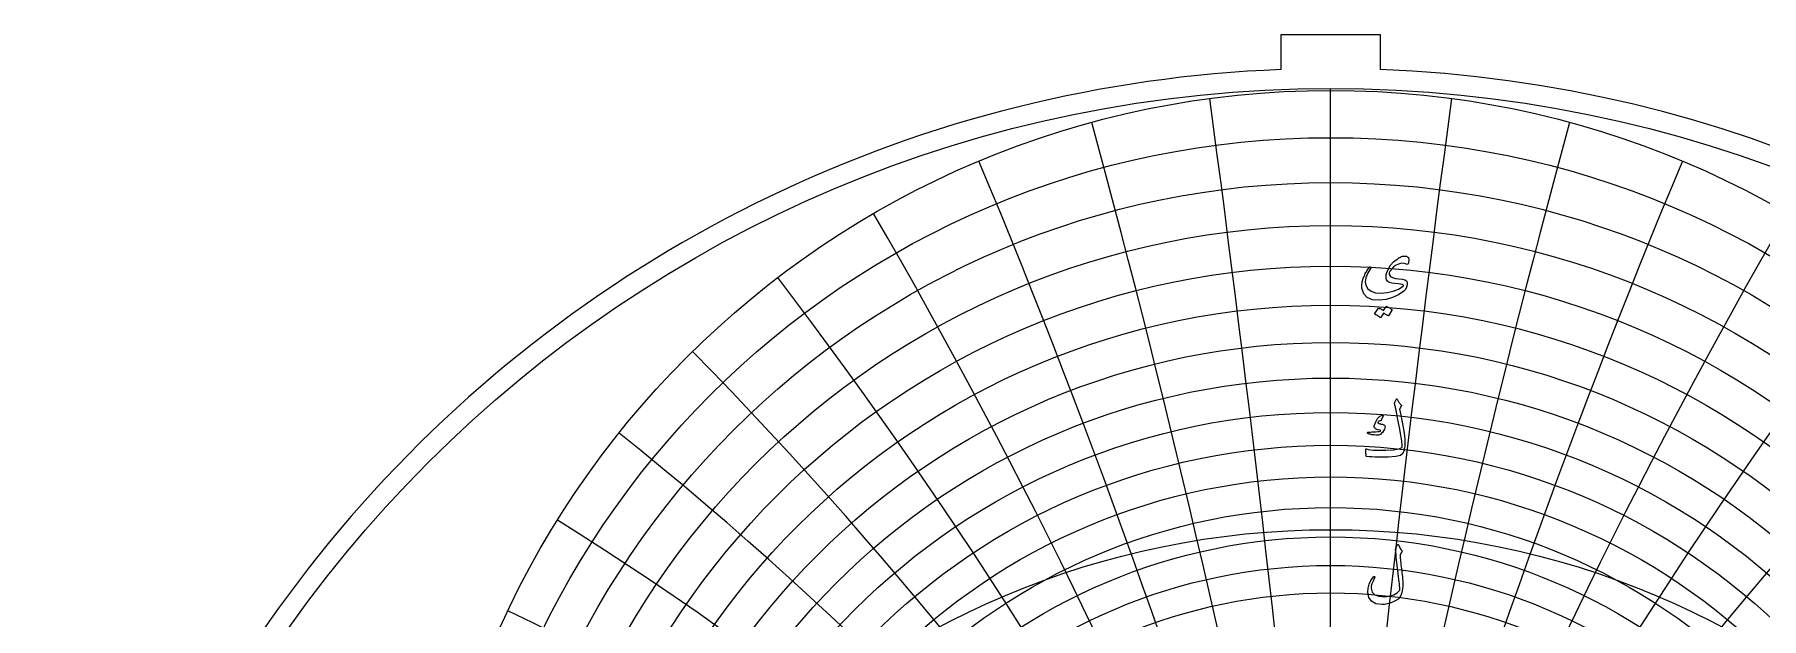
# Model space of a CAD drawing. Header units: millimetres. Extents: x -128 to 128, y -128 to 131.
# Drawn here: x -128 to 42.5, y 73.7 to 131.3 of the extents above; entities that cross this region are included whole.
import ezdxf

# ---------------------------------------------------------------- set-up
doc = ezdxf.new("R2010")
doc.units = ezdxf.units.MM
for name, color, linetype in [('CUT_OUTER', 1, 'Continuous'), ('ENGRAVE', 7, 'Continuous'), ('ENGRAVE_FINE', 8, 'Continuous'), ('TEXT', 5, 'Continuous')]:
    doc.layers.add(name, color=color, linetype=linetype)

msp = doc.modelspace()

# ---------------------------------------------------------------- linework, layer by layer
at = {"layer": 'CUT_OUTER'}
for points in [[(-4.9, 131.31), (4.9, 131.31), (4.9, 127.86)], [(-4.9, 127.86), (-4.9, 131.31)]]:
    msp.add_lwpolyline(points, dxfattribs=at)
for start, end in [(92.1944, 185.9767), (185.9764, 87.8052)]:
    msp.add_arc((0, 0), 127.95, start, end, dxfattribs=at)
at = {"layer": 'ENGRAVE'}
msp.add_lwpolyline([(0, -126), (0, 126)], dxfattribs=at)
for centre, radius in [((0, 0), 126), ((0, 35.86), 89.94), ((0, 30.15), 74.47), ((0, 26.12), 61.56), ((0, 0), 82.48)]:
    msp.add_circle(centre, radius, dxfattribs=at)
at = {"layer": 'ENGRAVE_FINE'}
for centre, radius in [((0, 34.55), 86.59), ((0, 33.33), 83.38), ((0, 32.19), 80.29), ((0, 31.14), 77.33), ((0, 29.23), 71.71), ((0, 28.38), 69.05), ((0, 27.57), 66.47), ((0, 26.82), 63.98), ((0, 25.46), 59.2), ((0, 24.84), 56.92), ((0, 24.26), 54.69), ((0, 23.72), 52.52)]:
    msp.add_circle(centre, radius, dxfattribs=at)
for centre, radius, start, end in [((-2364.22, -189.69), 2373.25, 3.27933, 7.61986), ((-2364.22, -189.69), 2373.25, 3.27933, 7.61986), ((2364.22, -189.69), 2373.25, 172.38014, 176.72067), ((2364.22, -189.69), 2373.25, 172.38014, 176.72067), ((-1173.06, -189.69), 1191.16, 6.56579, 15.20157), ((-1173.06, -189.69), 1191.16, 6.56579, 15.20157), ((1173.06, -189.69), 1191.16, 164.79843, 173.43421), ((1173.06, -189.69), 1191.16, 164.79843, 173.43421), ((-771.95, -189.69), 799.18, 9.86653, 22.70838), ((-771.95, -189.69), 799.18, 9.86653, 22.70838), ((771.95, -189.69), 799.18, 157.29162, 170.13347), ((771.95, -189.69), 799.18, 157.29162, 170.13347), ((-568.3, -189.69), 604.77, 13.18881, 30.10626), ((-568.3, -189.69), 604.77, 13.18881, 30.10626), ((568.3, -189.69), 604.77, 149.89374, 166.81119), ((568.3, -189.69), 604.77, 149.89374, 166.81119), ((-443.58, -189.69), 489.43, 16.54, 37.365), ((-443.58, -189.69), 489.43, 16.54, 37.365), ((443.58, -189.69), 489.43, 142.635, 163.46), ((443.58, -189.69), 489.43, 142.635, 163.46), ((-358.26, -189.69), 413.69, 19.9276, 44.4587), ((-358.26, -189.69), 413.69, 19.9276, 44.4587), ((358.26, -189.69), 413.69, 135.5413, 160.0724), ((358.26, -189.69), 413.69, 135.5413, 160.0724), ((-295.4, -189.69), 360.62, 23.3592, 51.3668), ((-295.4, -189.69), 360.62, 23.3592, 51.3668), ((295.4, -189.69), 360.62, 128.6332, 156.6408), ((295.4, -189.69), 360.62, 128.6332, 156.6408), ((-246.51, -189.69), 321.79, 26.8429, 58.0734), ((-246.51, -189.69), 321.79, 26.8429, 58.0734), ((246.51, -189.69), 321.79, 121.9266, 153.1571), ((246.51, -189.69), 321.79, 121.9266, 153.1571), ((-206.84, -189.69), 292.52, 30.3868, 64.5678), ((-206.84, -189.69), 292.52, 30.3868, 64.5678), ((206.84, -189.69), 292.52, 115.4322, 149.6132), ((206.84, -189.69), 292.52, 115.4322, 149.6132)]:
    msp.add_arc(centre, radius, start, end, dxfattribs=at)
at = {"layer": 'TEXT'}
for points in [[(7.5, 108.66), (7.26, 108.74), (7, 108.75), (6.71, 108.67), (6.39, 108.53), (6.19, 108.39), (6.03, 108.22), (5.89, 108.02), (5.79, 107.8), (5.78, 107.76), (5.78, 107.71), (5.79, 107.66), (5.81, 107.61), (5.92, 107.46), (6.11, 107.34), (6.39, 107.26), (6.74, 107.22), (7.08, 107.18), (7.33, 107.12), (7.49, 107.02), (7.55, 106.89), (7.56, 106.63), (7.5, 106.39), (7.39, 106.18), (7.22, 106.01), (6.68, 105.64), (6.11, 105.37), (5.49, 105.19), (4.85, 105.11), (4.14, 105.16), (3.61, 105.38), (3.26, 105.75), (3.09, 106.29), (3.08, 106.59), (3.12, 106.91), (3.22, 107.25), (3.37, 107.63), (3.42, 107.73), (3.47, 107.83), (3.53, 107.92), (3.58, 108.02), (3.64, 108.11), (3.7, 108.19), (3.76, 108.28), (3.83, 108.36), (3.86, 108.39), (3.89, 108.41), (3.92, 108.4), (3.94, 108.37), (3.95, 108.34), (3.96, 108.31), (3.95, 108.28), (3.93, 108.24), (3.64, 107.76), (3.46, 107.33), (3.4, 106.94), (3.47, 106.6), (3.68, 106.24), (4, 105.99), (4.41, 105.85), (4.92, 105.8), (5.58, 105.86), (6.17, 105.99), (6.7, 106.21), (7.16, 106.51), (7.18, 106.53), (7.19, 106.56), (7.19, 106.58), (7.16, 106.61), (7.07, 106.66), (6.9, 106.7), (6.66, 106.73), (6.34, 106.75), (6.03, 106.79), (5.78, 106.87), (5.62, 106.98), (5.52, 107.12), (5.48, 107.28), (5.47, 107.46), (5.49, 107.64), (5.54, 107.84), (5.7, 108.21), (5.92, 108.56), (6.21, 108.88), (6.56, 109.16), (6.65, 109.23), (6.74, 109.29), (6.83, 109.34), (6.92, 109.38), (7, 109.41), (7.08, 109.44), (7.15, 109.45), (7.22, 109.46), (7.5, 109.44), (7.67, 109.31), (7.73, 109.1), (7.69, 108.79), (7.65, 108.7), (7.61, 108.65), (7.56, 108.64), (7.5, 108.66)], [(5.47, 104.48), (5.47, 104.48), (5.49, 104.49), (5.5, 104.49), (5.52, 104.49), (5.59, 104.46), (5.66, 104.43), (5.73, 104.4), (5.8, 104.37), (5.86, 104.33), (5.92, 104.29), (5.98, 104.24), (6.04, 104.19), (6.05, 104.18), (6.05, 104.16), (6.05, 104.14), (6.05, 104.13), (5.7, 103.58), (5.69, 103.57), (5.67, 103.57), (5.66, 103.58), (5.63, 103.59), (5.62, 103.6), (5.59, 103.62), (5.55, 103.65), (5.51, 103.67), (5.45, 103.71), (5.39, 103.75), (5.31, 103.79), (5.22, 103.84), (4.94, 103.42), (4.93, 103.4), (4.91, 103.4), (4.89, 103.41), (4.87, 103.42), (4.85, 103.44), (4.82, 103.46), (4.77, 103.49), (4.72, 103.52), (4.65, 103.57), (4.57, 103.62), (4.47, 103.68), (4.36, 103.74), (4.35, 103.75), (4.35, 103.76), (4.35, 103.78), (4.35, 103.79), (4.71, 104.32), (4.72, 104.33), (4.73, 104.33), (4.75, 104.33), (4.77, 104.33), (4.83, 104.31), (4.89, 104.29), (4.95, 104.26), (5, 104.23), (5.05, 104.2), (5.11, 104.17), (5.16, 104.13), (5.2, 104.09)], [(6.59, 95.3), (6.63, 95.22), (6.67, 95.15), (6.71, 95.08), (6.76, 95.02), (6.81, 94.95), (6.86, 94.9), (6.91, 94.84), (6.97, 94.79), (6.99, 94.77), (7, 94.73), (6.99, 94.7), (6.97, 94.66), (6.84, 94.44), (6.83, 94.42), (6.82, 94.4), (6.81, 94.38), (6.81, 94.37), (6.93, 93.78), (7.03, 93.25), (7.12, 92.77), (7.2, 92.35), (7.25, 91.99), (7.29, 91.69), (7.32, 91.44), (7.33, 91.25), (7.33, 90.9), (7.32, 90.78), (7.31, 90.67), (7.29, 90.56), (7.27, 90.44), (7.24, 90.33), (7.21, 90.21), (7.16, 90.1), (7.12, 89.98), (6.9, 89.81), (6.42, 89.69), (5.67, 89.63), (4.66, 89.63), (4.35, 89.64), (4.06, 89.66), (3.79, 89.68), (3.55, 89.71), (3.52, 89.72), (3.51, 89.74), (3.5, 89.76), (3.49, 89.78), (3.49, 89.89), (3.48, 89.99), (3.48, 90.08), (3.48, 90.16), (3.48, 90.24), (3.48, 90.3), (3.48, 90.36), (3.48, 90.4), (3.48, 90.43), (3.49, 90.45), (3.51, 90.45), (3.53, 90.44), (3.7, 90.39), (3.92, 90.35), (4.19, 90.33), (4.5, 90.32), (5.45, 90.32), (6.19, 90.36), (6.72, 90.45), (7.05, 90.58), (7.05, 90.81), (7.01, 91.21), (6.92, 91.79), (6.78, 92.55), (6.64, 93.32), (6.53, 93.89), (6.46, 94.28), (6.41, 94.49), (6.4, 94.55), (6.39, 94.6), (6.37, 94.65), (6.36, 94.69), (6.35, 94.73), (6.34, 94.77), (6.33, 94.8), (6.33, 94.83), (6.31, 94.89), (6.31, 94.95), (6.32, 95), (6.34, 95.06), (6.48, 95.33), (6.49, 95.35), (6.5, 95.36), (6.51, 95.37), (6.53, 95.37), (6.55, 95.36), (6.56, 95.34), (6.57, 95.33), (6.59, 95.3)], [(5.13, 93.79), (5.14, 93.79), (5.15, 93.79), (5.16, 93.78), (5.17, 93.76), (5.17, 93.75), (5.17, 93.74), (5.17, 93.73), (5.17, 93.71), (5.02, 93.33), (5, 93.29), (4.98, 93.26), (4.96, 93.24), (4.94, 93.23), (4.85, 93.2), (4.77, 93.17), (4.71, 93.12), (4.66, 93.07), (4.65, 93.05), (4.66, 93.02), (4.7, 92.99), (4.76, 92.96), (4.8, 92.94), (4.84, 92.93), (4.88, 92.92), (4.93, 92.91), (4.97, 92.9), (5.02, 92.89), (5.07, 92.88), (5.13, 92.87), (5.31, 92.79), (5.37, 92.64), (5.3, 92.4), (5.11, 92.08), (5.03, 91.99), (4.96, 91.91), (4.88, 91.86), (4.81, 91.83), (4.73, 91.81), (4.62, 91.8), (4.47, 91.81), (4.3, 91.82), (4.21, 91.83), (4.13, 91.84), (4.05, 91.85), (3.97, 91.87), (3.9, 91.89), (3.84, 91.91), (3.78, 91.92), (3.72, 91.94), (3.68, 91.96), (3.66, 91.98), (3.64, 92.01), (3.64, 92.04), (3.64, 92.07), (3.66, 92.09), (3.68, 92.1), (3.71, 92.1), (3.81, 92.11), (3.93, 92.11), (4.06, 92.12), (4.2, 92.12), (4.46, 92.13), (4.67, 92.15), (4.82, 92.17), (4.91, 92.2), (4.92, 92.21), (4.93, 92.22), (4.93, 92.24), (4.92, 92.25), (4.92, 92.26), (4.91, 92.27), (4.89, 92.28), (4.87, 92.29), (4.66, 92.34), (4.57, 92.37), (4.49, 92.4), (4.43, 92.44), (4.38, 92.49), (4.34, 92.54), (4.31, 92.6), (4.31, 92.66), (4.31, 92.72), (4.45, 93.13), (4.63, 93.44), (4.85, 93.67), (5.13, 93.79)], [(6.57, 80.96), (6.58, 80.99), (6.6, 81), (6.62, 81.01), (6.64, 81.02), (6.67, 81.01), (6.69, 81), (6.7, 80.98), (6.72, 80.95), (6.78, 80.78), (6.86, 80.64), (6.93, 80.52), (7.01, 80.42), (7.04, 80.38), (7.05, 80.34), (7.04, 80.3), (7.01, 80.25), (6.99, 80.22), (6.97, 80.2), (6.96, 80.17), (6.94, 80.15), (6.93, 80.13), (6.92, 80.11), (6.9, 80.09), (6.89, 80.08), (6.87, 80.05), (6.86, 80.02), (6.85, 79.98), (6.85, 79.93), (6.86, 79.81), (6.87, 79.67), (6.88, 79.52), (6.9, 79.36), (6.92, 79.19), (6.94, 79.01), (6.96, 78.82), (6.99, 78.61), (7.01, 78.41), (7.04, 78.22), (7.06, 78.04), (7.08, 77.87), (7.09, 77.71), (7.1, 77.57), (7.12, 77.44), (7.12, 77.31), (7.13, 76.95), (7.1, 76.61), (7.04, 76.29), (6.93, 75.99), (6.82, 75.81), (6.66, 75.64), (6.44, 75.49), (6.17, 75.35), (5.87, 75.24), (5.59, 75.16), (5.32, 75.11), (5.08, 75.1), (4.46, 75.18), (4.02, 75.42), (3.76, 75.79), (3.67, 76.32), (3.7, 76.71), (3.8, 77.09), (3.98, 77.47), (4.22, 77.84), (4.24, 77.86), (4.26, 77.87), (4.28, 77.88), (4.3, 77.87), (4.32, 77.86), (4.34, 77.85), (4.35, 77.84), (4.36, 77.82), (4.36, 77.8), (4.36, 77.77), (4.36, 77.75), (4.34, 77.73), (4.18, 77.4), (4.06, 77.13), (4, 76.9), (3.99, 76.72), (4.11, 76.33), (4.37, 76.06), (4.77, 75.91), (5.32, 75.87), (5.81, 75.92), (6.22, 76.05), (6.56, 76.24), (6.83, 76.5), (6.83, 76.63), (6.82, 76.78), (6.8, 76.95), (6.79, 77.14), (6.76, 77.35), (6.74, 77.58), (6.7, 77.84), (6.67, 78.12), (6.63, 78.41), (6.6, 78.69), (6.57, 78.97), (6.54, 79.24), (6.51, 79.51), (6.48, 79.78), (6.46, 80.04), (6.44, 80.3), (6.41, 80.54), (6.41, 80.57), (6.42, 80.6), (6.42, 80.62), (6.43, 80.65)]]:
    msp.add_lwpolyline(points, close=True, dxfattribs=at)

doc.saveas('drawing.dxf')
